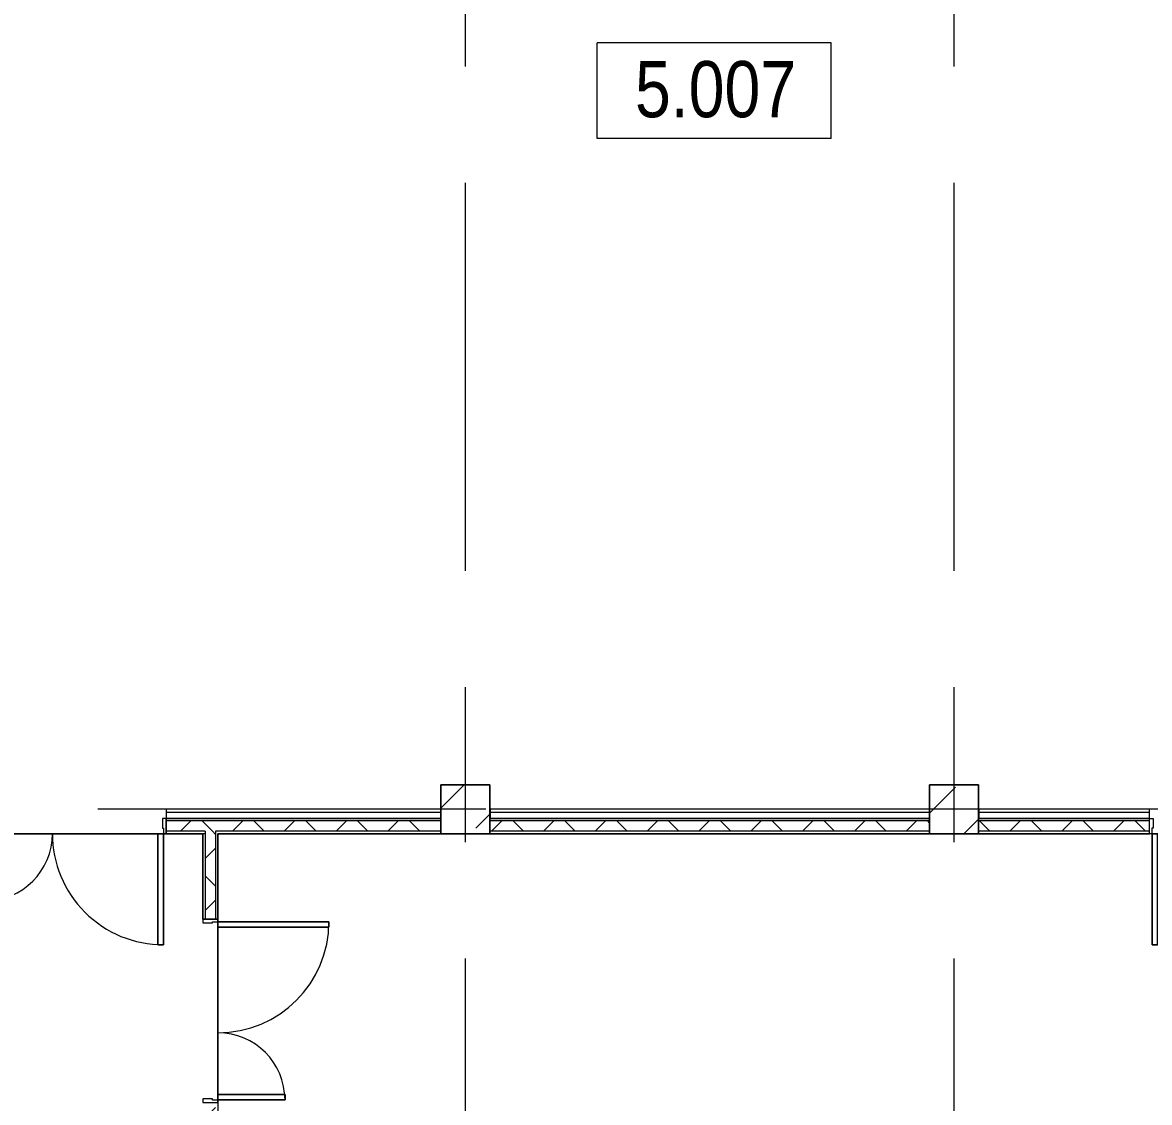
# Model space of a CAD drawing. Header units: millimetres. Extents: x 48966 to 155647, y -43515 to 26217.
# Drawn here: x 74307 to 83532, y 9317 to 18158 of the extents above; entities that cross this region are included whole.
import ezdxf

# ---------------------------------------------------------------- set-up
doc = ezdxf.new("R2010")
doc.units = ezdxf.units.MM
doc.linetypes.add('Осевые', pattern=[6350, 1270, -952.5, 3175, -952.5])
for name, color, linetype, lineweight in [('Двери', 7, 'Continuous', 9), ('Каркас_Импост', 7, 'Continuous', 9), ('Марки помещений', 7, 'Continuous', 9), ('Обобщенные модели', 7, 'Continuous', 9), ('Обобщенные модели-1', 7, 'Continuous', 18), ('Общие ребра', 7, 'Continuous', 9), ('Оси-2', 7, 'Осевые', 9), ('Панель', 7, 'Continuous', 9), ('Перекрытия', 7, 'Continuous', 9), ('Стены-1', 7, 'Continuous', 18), ('Штриховка разреза-1', 7, 'Continuous', 9)]:
    doc.layers.add(name, color=color, linetype=linetype, lineweight=lineweight)
doc.styles.add('Arial Narrow_1', font='Arial Narrow.ttf', dxfattribs={"height": 460})
pattern_1 = [(45, (0, 0), (168.3798, 617.3926), [793.75, -158.75, 6.706, -152.044])]
pattern_2 = [(45, (0, 0), (-212.132, 212.132), []), (135, (0, 0), (-212.132, -212.132), [])]

# ---------------------------------------------------------------- blocks, each defined once
blk = doc.blocks.new('Обобщенные модели 2 - Обобщенные модели 2-1035725-План 5-го этажа на отм_ _12_600')
at = {"layer": 'Обобщенные модели'}
h = blk.add_hatch(dxfattribs=at)
h.set_pattern_fill('FP_1', color=256, style=0, pattern_type=2)
h.set_pattern_definition(pattern_1)
h.paths.add_polyline_path([(78131.6, 11517.1), (78131.6, 11917.1), (77731.6, 11917.1), (77731.6, 11517.1)], flags=0)
h = blk.add_hatch(dxfattribs=at)
h.set_pattern_fill('FP_1', color=256, style=0, pattern_type=2)
h.set_pattern_definition(pattern_1)
h.paths.add_polyline_path([(82131.6, 11517.1), (82131.6, 11917.1), (81731.6, 11917.1), (81731.6, 11517.1)], flags=0)
at = {"layer": 'Обобщенные модели-1'}
for p, q in [((78131.6, 11917.1), (77731.6, 11917.1)), ((77731.6, 11917.1), (77731.6, 11517.1)), ((78131.6, 11517.1), (78131.6, 11917.1)), ((82131.6, 11917.1), (81731.6, 11917.1)), ((81731.6, 11917.1), (81731.6, 11517.1)), ((82131.6, 11517.1), (82131.6, 11917.1)), ((77731.6, 11517.1), (78131.6, 11517.1)), ((81731.6, 11517.1), (82131.6, 11517.1))]:
    blk.add_line(p, q, dxfattribs=at)
blk = doc.blocks.new('Дверь - Полуторная_001 - ДВ20_21-15-6256104-План 5-го этажа на отм_ _12_600')
at = {"layer": 'Двери'}
for p, q in [((-684, 971.5), (-729, 971.5)), ((-729, 971.5), (-729, 62.5)), ((-684, 62.5), (-684, 971.5)), ((684, 62.5), (684, 611.5)), ((684, 611.5), (729, 611.5)), ((729, 611.5), (729, 62.5)), ((-729, 62.5), (-684, 62.5)), ((729, 62.5), (684, 62.5))]:
    blk.add_line(p, q, dxfattribs=at)
for centre, radius, start, end in [((-729, 62.5), 909, 360, 90), ((729, 62.5), 549, 90, 180)]:
    blk.add_arc(centre, radius, start, end, dxfattribs=at)
at = {"layer": 'Каркас_Импост'}
for p, q in [((-730, 62.5), (-750, 62.5)), ((-750, 62.5), (-750, -62.5)), ((-730, 17.5), (-730, 62.5)), ((-720, 17.5), (-730, 17.5)), ((-720, -62.5), (-720, 17.5)), ((730, 17.5), (720, 17.5)), ((720, 17.5), (720, -62.5)), ((750, 62.5), (730, 62.5)), ((730, 62.5), (730, 17.5)), ((750, -62.5), (750, 62.5)), ((-750, -62.5), (-720, -62.5)), ((720, -62.5), (750, -62.5))]:
    blk.add_line(p, q, dxfattribs=at)
at = {"layer": 'Панель'}
for p, q in [((-729, 971.5), (-684, 971.5)), ((-729, 62.5), (-729, 971.5)), ((-684, 971.5), (-684, 62.5)), ((684, 611.5), (684, 62.5)), ((729, 611.5), (684, 611.5)), ((729, 62.5), (729, 611.5)), ((-684, 62.5), (-729, 62.5)), ((684, 62.5), (729, 62.5))]:
    blk.add_line(p, q, dxfattribs=at)
blk = doc.blocks.new('Дверь - Полуторная_001 - ДВ15__21-15-6804475-План 5-го этажа на отм_ _12_600')
at = {"layer": 'Двери'}
for p, q in [((-729, -62.5), (-684, -62.5)), ((-729, -971.5), (-729, -62.5)), ((-684, -62.5), (-684, -971.5)), ((729, -62.5), (684, -62.5)), ((684, -62.5), (684, -611.5)), ((729, -611.5), (729, -62.5)), ((684, -611.5), (729, -611.5)), ((-684, -971.5), (-729, -971.5))]:
    blk.add_line(p, q, dxfattribs=at)
for centre, radius, start, end in [((-729, -62.5), 909, 270, 0), ((729, -62.5), 549, 180, 270)]:
    blk.add_arc(centre, radius, start, end, dxfattribs=at)
at = {"layer": 'Каркас_Импост'}
for p, q in [((-750, 62.5), (-720, 62.5)), ((-750, -62.5), (-750, 62.5)), ((-720, 62.5), (-720, -17.5)), ((720, 62.5), (750, 62.5)), ((720, -17.5), (720, 62.5)), ((750, 62.5), (750, -62.5)), ((-730, -62.5), (-750, -62.5)), ((-730, -17.5), (-730, -62.5)), ((-720, -17.5), (-730, -17.5)), ((730, -17.5), (720, -17.5)), ((730, -62.5), (730, -17.5)), ((750, -62.5), (730, -62.5))]:
    blk.add_line(p, q, dxfattribs=at)
at = {"layer": 'Панель'}
for p, q in [((-684, -62.5), (-729, -62.5)), ((-729, -62.5), (-729, -971.5)), ((-684, -971.5), (-684, -62.5)), ((684, -62.5), (729, -62.5)), ((684, -611.5), (684, -62.5)), ((729, -62.5), (729, -611.5)), ((729, -611.5), (684, -611.5)), ((-729, -971.5), (-684, -971.5))]:
    blk.add_line(p, q, dxfattribs=at)
blk = doc.blocks.new('Дверь - Полуторная_001 - ДВ15_21-15-6804883-План 5-го этажа на отм_ _12_600')
at = {"layer": 'Двери'}
for p, q in [((-684, 971.5), (-729, 971.5)), ((-729, 971.5), (-729, 62.5)), ((-684, 62.5), (-684, 971.5)), ((684, 62.5), (684, 611.5)), ((684, 611.5), (729, 611.5)), ((729, 611.5), (729, 62.5)), ((-729, 62.5), (-684, 62.5)), ((729, 62.5), (684, 62.5))]:
    blk.add_line(p, q, dxfattribs=at)
for centre, radius, start, end in [((-729, 62.5), 909, 360, 90), ((729, 62.5), 549, 90, 180)]:
    blk.add_arc(centre, radius, start, end, dxfattribs=at)
at = {"layer": 'Каркас_Импост'}
for p, q in [((-730, 62.5), (-750, 62.5)), ((-750, 62.5), (-750, -62.5)), ((-730, 17.5), (-730, 62.5)), ((-720, 17.5), (-730, 17.5)), ((-720, -62.5), (-720, 17.5)), ((730, 17.5), (720, 17.5)), ((720, 17.5), (720, -62.5)), ((750, 62.5), (730, 62.5)), ((730, 62.5), (730, 17.5)), ((750, -62.5), (750, 62.5)), ((-750, -62.5), (-720, -62.5)), ((720, -62.5), (750, -62.5))]:
    blk.add_line(p, q, dxfattribs=at)
at = {"layer": 'Панель'}
for p, q in [((-729, 971.5), (-684, 971.5)), ((-729, 62.5), (-729, 971.5)), ((-684, 971.5), (-684, 62.5)), ((684, 611.5), (684, 62.5)), ((729, 611.5), (684, 611.5)), ((729, 62.5), (729, 611.5)), ((-684, 62.5), (-729, 62.5)), ((684, 62.5), (729, 62.5))]:
    blk.add_line(p, q, dxfattribs=at)
blk = doc.blocks.new('Марка помещения_Р - Марка помещения-4575829-План 5-го этажа на отм_ _12_600')
at = {"layer": 'Марки помещений'}
for p, q in [((-4.79375, -1.95625), (-4.79375, 1.95625)), ((4.79375, 1.95625), (-4.79375, 1.95625)), ((4.79375, -1.95625), (4.79375, 1.95625)), ((4.79375, -1.95625), (-4.79375, -1.95625))]:
    blk.add_line(p, q, dxfattribs=at)

msp = doc.modelspace()

# ---------------------------------------------------------------- hatches: boundary and pattern name
at = {"layer": 'Штриховка разреза-1'}
h = msp.add_hatch(dxfattribs=at)
h.set_pattern_fill('FP_3', color=256, style=0, pattern_type=2)
h.set_pattern_definition(pattern_2)
h.paths.add_polyline_path([(77731.6, 11537), (77731.6, 11622), (75481.6, 11622), (75481.6, 11537), (76575.8, 11537)], flags=0)
h.paths.add_polyline_path([(73981.6, 11537), (73981.6, 11622), (72181.6, 11622), (72181.6, 11537)], flags=0)
h = msp.add_hatch(dxfattribs=at)
h.set_pattern_fill('FP_3', color=256, style=0, pattern_type=2)
h.set_pattern_definition(pattern_2)
h.paths.add_polyline_path([(75886.6, 8667.1), (75886.6, 9317.1), (75801.6, 9317.1), (75801.6, 8667.1)], flags=0)
h.paths.add_polyline_path([(75886.6, 10817.1), (75886.6, 11537), (75801.6, 11537), (75801.6, 10817.1)], flags=0)
h = msp.add_hatch(dxfattribs=at)
h.set_pattern_fill('FP_3', color=256, style=0, pattern_type=2)
h.set_pattern_definition(pattern_2)
h.paths.add_polyline_path([(81731.6, 11537.1), (81731.6, 11622.1), (78131.6, 11622.1), (78131.6, 11537.1), (81573.4, 11537.1)], flags=0)
h = msp.add_hatch(dxfattribs=at)
h.set_pattern_fill('FP_3', color=256, style=0, pattern_type=2)
h.set_pattern_definition(pattern_2)
h.paths.add_polyline_path([(85731.6, 11537.1), (85731.6, 11622.1), (85031.6, 11622.1), (85031.6, 11537.1)], flags=0)
h.paths.add_polyline_path([(83531.6, 11537.1), (83531.6, 11622.1), (82131.6, 11622.1), (82131.6, 11537.1)], flags=0)

# ---------------------------------------------------------------- linework, layer by layer
at = {"layer": 'Общие ребра'}
for p, q in [((77729.6, 11717), (75481.6, 11717)), ((78133.6, 11719.1), (78133.6, 11717.1)), ((81729.6, 11717.1), (78133.6, 11717.1)), ((78133.6, 11717.1), (78133.6, 11692.1)), ((82133.6, 11719.1), (82133.6, 11717.1)), ((83531.6, 11717.1), (82133.6, 11717.1)), ((82133.6, 11717.1), (82133.6, 11692.1)), ((77729.6, 11692), (75481.6, 11692)), ((77731.6, 11642), (75481.6, 11642)), ((75481.6, 11642), (77729.6, 11642)), ((81729.6, 11692.1), (78133.6, 11692.1)), ((78133.6, 11692.1), (78133.6, 11642.1)), ((83531.6, 11692.1), (82133.6, 11692.1)), ((82133.6, 11692.1), (82133.6, 11642.1)), ((83531.6, 11642.1), (82133.6, 11642.1)), ((82133.6, 11642.1), (83531.6, 11642.1)), ((77731.6, 11622), (75481.6, 11622)), ((75801.6, 11537), (75481.6, 11537)), ((75801.6, 11537), (75801.6, 11517)), ((77731.6, 11537), (75886.6, 11537)), ((75886.6, 11537), (75886.6, 11517)), ((81731.6, 11622.1), (78131.6, 11622.1)), ((81731.6, 11537.1), (78131.6, 11537.1)), ((83531.6, 11622.1), (82131.6, 11622.1)), ((83531.6, 11537.1), (82131.6, 11537.1)), ((75481.6, 11517), (75779.6, 11517)), ((75801.6, 11517), (75781.6, 11517)), ((75781.6, 11517), (75781.6, 10817.1)), ((75801.6, 11517), (75801.6, 10817.1)), ((75886.6, 11517), (75886.6, 10817.1)), ((75906.6, 10817.1), (75906.6, 11517)), ((82131.6, 11517.1), (83531.6, 11517.1))]:
    msp.add_line(p, q, dxfattribs=at)
at = {"layer": 'Оси-2'}
for p, q in [((77931.6, 25417.1), (77931.6, -41737.8)), ((81931.6, 25417.1), (81931.6, -41737.8)), ((150171.6, 11717.1), (50565.6, 11717.1))]:
    msp.add_line(p, q, dxfattribs=at)
at = {"layer": 'Перекрытия'}
for p, q in [((77731.6, 11642.1), (77731.6, 11917.1)), ((77731.6, 11917.1), (78131.6, 11917.1)), ((78131.6, 11917.1), (78131.6, 11642.1)), ((81731.6, 11642.1), (81731.6, 11917.1)), ((81731.6, 11917.1), (82131.6, 11917.1)), ((82131.6, 11917.1), (82131.6, 11642.1)), ((75481.6, 11517), (75481.6, 11642.1)), ((78131.6, 11642.1), (81731.6, 11642.1)), ((82131.6, 11642.1), (83531.6, 11642.1)), ((75781.6, 11517), (72181.6, 11517)), ((73981.6, 11517), (75481.6, 11517)), ((75781.6, 10817.1), (75781.6, 11517)), ((86131.6, 11517.1), (75906.6, 11517)), ((75906.6, 11517), (75906.6, 8667.1)), ((75906.6, 10817.1), (75781.6, 10817.1)), ((75906.6, 9317.1), (75906.6, 10817.1))]:
    msp.add_line(p, q, dxfattribs=at)
at = {"layer": 'Стены-1'}
for p, q in [((77729.6, 11719), (75481.6, 11719)), ((75481.6, 11719), (75481.6, 11642)), ((77731.6, 11642), (77731.6, 11719)), ((81729.6, 11719.1), (78133.6, 11719.1)), ((81731.6, 11642.1), (81731.6, 11719.1)), ((83531.6, 11719.1), (82133.6, 11719.1)), ((83531.6, 11642.1), (83531.6, 11719.1)), ((75481.6, 11642), (75481.6, 11517)), ((77731.6, 11517), (77731.6, 11642)), ((81731.6, 11642.1), (78131.6, 11642.1)), ((78131.6, 11642.1), (78131.6, 11517.1)), ((78133.6, 11642.1), (81729.6, 11642.1)), ((81729.6, 11642.1), (81731.6, 11642.1)), ((81731.6, 11517.1), (81731.6, 11642.1)), ((82133.6, 11642.1), (82131.6, 11642.1)), ((82131.6, 11642.1), (82131.6, 11517.1)), ((83531.6, 11517.1), (83531.6, 11642.1)), ((75779.6, 11517), (75781.6, 11517)), ((75906.6, 11517), (77731.6, 11517)), ((78131.6, 11517.1), (81731.6, 11517.1)), ((75781.6, 10817.1), (75906.6, 10817.1))]:
    msp.add_line(p, q, dxfattribs=at)

# ---------------------------------------------------------------- block references
at = {"layer": 'Двери'}
for name, p, rotation in [('Дверь - Полуторная_001 - ДВ15_21-15-6804883-План 5-го этажа на отм_ _12_600', (74731.6, 11579.5), 180), ('Дверь - Полуторная_001 - ДВ20_21-15-6256104-План 5-го этажа на отм_ _12_600', (75844.1, 10067.1), 269.9999999999999)]:
    msp.add_blockref(name, p, dxfattribs=dict(at, rotation=rotation))
msp.add_blockref('Дверь - Полуторная_001 - ДВ15__21-15-6804475-План 5-го этажа на отм_ _12_600', (84281.6, 11579.6), dxfattribs=at)
at = {"layer": 'Марки помещений', "xscale": 199.9999999999999, "yscale": 199.9999999999999, "zscale": 199.9999999999999}
msp.add_blockref('Марка помещения_Р - Марка помещения-4575829-План 5-го этажа на отм_ _12_600', (79968.3, 17601), dxfattribs=at)
at = {"layer": 'Обобщенные модели'}
msp.add_blockref('Обобщенные модели 2 - Обобщенные модели 2-1035725-План 5-го этажа на отм_ _12_600', (0, 0), dxfattribs=at)

# ---------------------------------------------------------------- texts
at = {"layer": 'Марки помещений', "insert": (79320.4, 17842.8), "char_height": 460, "width": 1587.341, "attachment_point": 1, "style": 'Arial Narrow_1'}
msp.add_mtext('5.007', dxfattribs=at)

doc.saveas('drawing.dxf')
